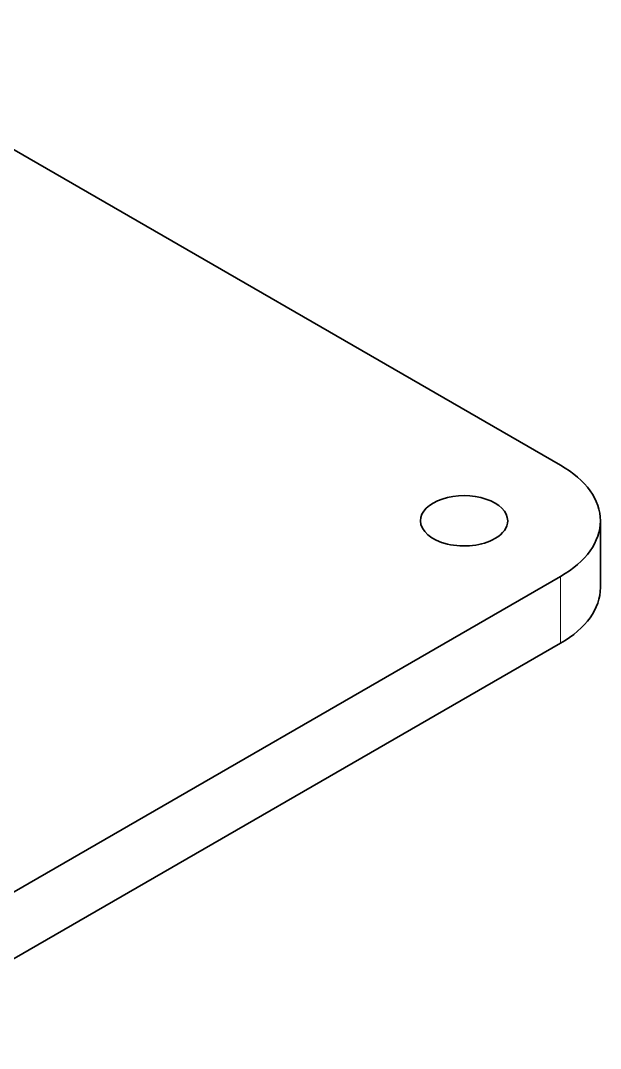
# Model space of a CAD drawing. Extents: x 384 to 891, y 188 to 696.
# Drawn here: x 788.17 to 809.43, y 621.42 to 659.14 of the extents above; entities that cross this region are included whole.
import ezdxf

# ---------------------------------------------------------------- set-up
doc = ezdxf.new("R2010")
doc.units = 0

msp = doc.modelspace()

# ---------------------------------------------------------------- linework, layer by layer
at = {"color": 7, "lineweight": 35}
for p, q in [((807.97, 642.824), (779.712, 659.139)), ((768.103, 615.725), (807.97, 638.742)), ((768.103, 613.275), (807.97, 636.292))]:
    msp.add_line(p, q, dxfattribs=at)
at = {"color": 7, "lineweight": 35, "ltscale": 0.061238}
msp.add_line((809.434, 638.333), (809.434, 640.783), dxfattribs=at)
at = {"color": 7, "lineweight": 13, "ltscale": 0.061238}
msp.add_line((807.97, 636.292), (807.97, 638.742), dxfattribs=at)
at = {"color": 7, "lineweight": 35}
for centre, major_axis, start_param, end_param in [((804.434, 640.783), (5, 0), 6.283185, 7.068583), ((804.434, 640.783), (1.6, 0), 0, 3.141593), ((804.434, 640.783), (1.6, 0), 3.141593, 5.497787), ((804.434, 640.783), (1.6, 0), 5.497787, 6.283185), ((804.434, 640.783), (5, 0), 5.497787, 6.283185), ((804.434, 638.333), (5, 0), 5.497787, 6.283185)]:
    msp.add_ellipse(centre, major_axis=major_axis, ratio=0.57735, start_param=start_param, end_param=end_param, dxfattribs=at)

doc.saveas('drawing.dxf')
